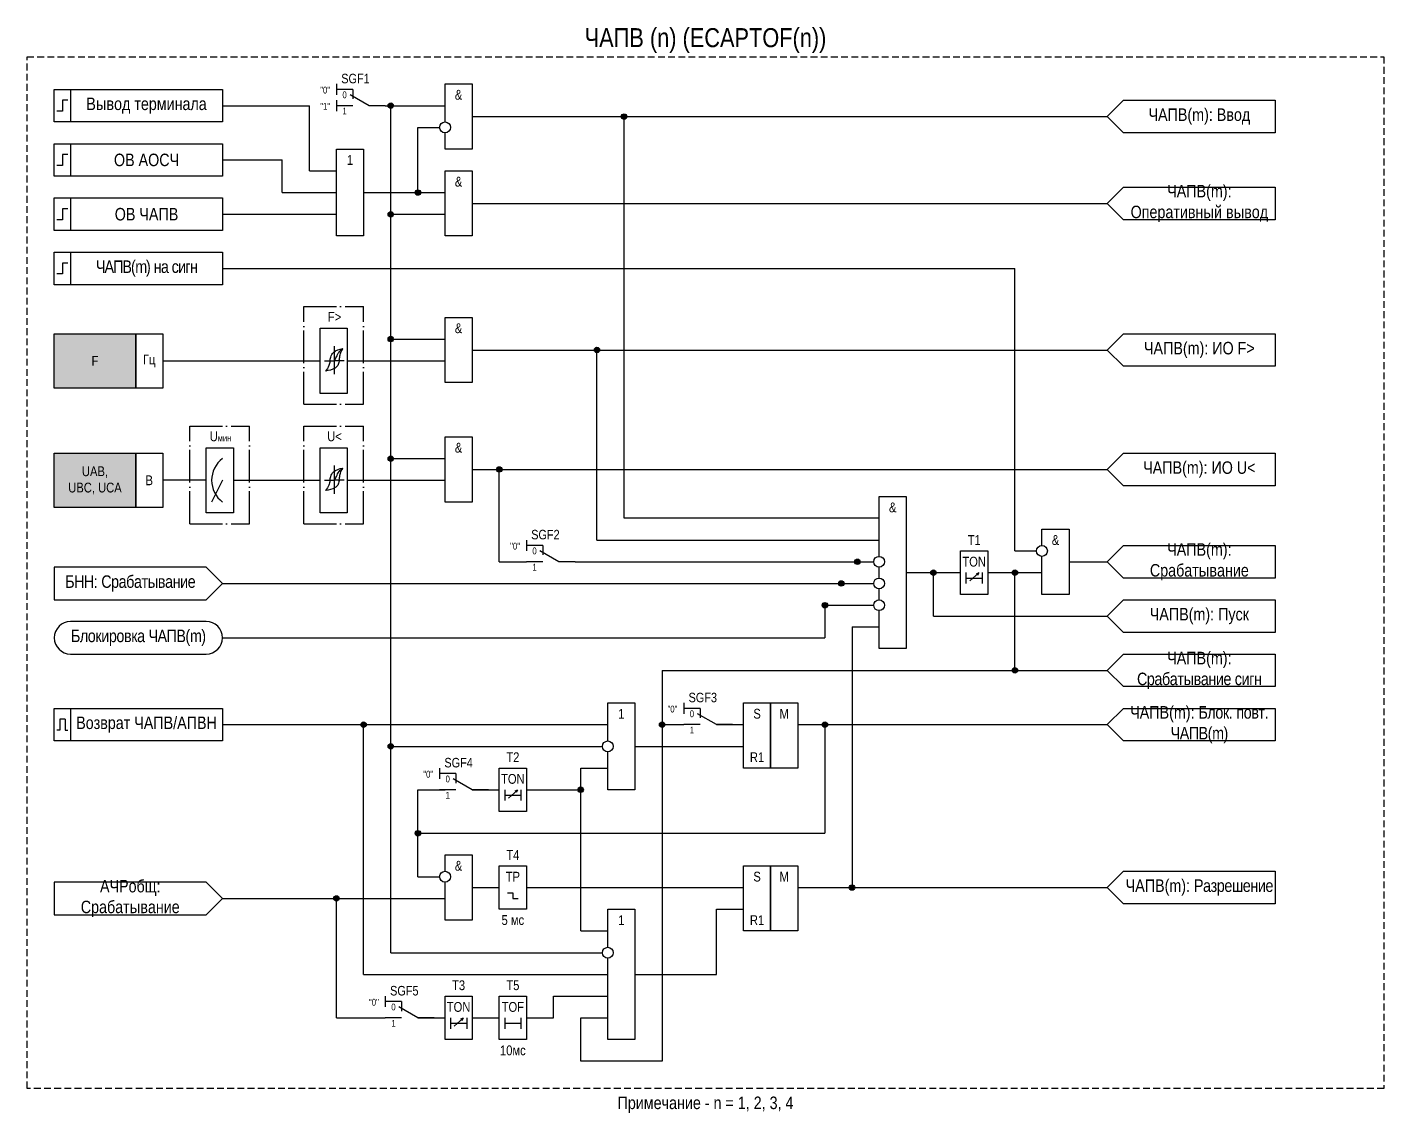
# Model space of a CAD drawing. Header units: millimetres. Extents: x -1311 to 1381, y -299 to 1200.
# Drawn here: x 1131 to 1381, y 80.5 to 280.5 of the extents above; entities that cross this region are included whole.
import ezdxf
from ezdxf.enums import TextEntityAlignment as Align

# ---------------------------------------------------------------- set-up
doc = ezdxf.new("R2010")
doc.units = ezdxf.units.MM
doc.linetypes.add('ACAD_ISO04W100', pattern=[30, 24, -3, 0, -3])
doc.linetypes.add('штриховая2', pattern=[0.375, 0.25, -0.125])
doc.layers.add('Основная', color=7, linetype='Continuous')
doc.styles.add('1.8_Gost_RD', font='ARIALN.TTF', dxfattribs={"height": 1.8})
doc.styles.add('2.5_Gost_RD', font='ARIALN.TTF', dxfattribs={"height": 2.5})
doc.styles.add('3.5_Gost_RD', font='ARIALN.TTF', dxfattribs={"height": 3.5})
doc.styles.add('Вывод', font='ARIALN.TTF', dxfattribs={"height": 2.5})
doc.styles.add('Компонент', font='ARIALN.TTF', dxfattribs={"height": 3.5})

# ---------------------------------------------------------------- blocks, each defined once
blk = doc.blocks.new('*U898')
at = {"layer": 'Основная', "linetype": 'ACAD_ISO04W100', "ltscale": 0.25}
for p, q in [((0, 0), (11, 0)), ((0, -18), (0, 0)), ((11, -18), (11, 0)), ((0, -18), (11, -18))]:
    blk.add_line(p, q, dxfattribs=at)
at = {"layer": 'Основная', "style": 'Компонент'}
blk.add_attdef('ОУ', text='', height=3.5, dxfattribs=at).set_placement((11, 0), align=Align.MIDDLE_CENTER)
blk = doc.blocks.new('*U958')
at = {"layer": 'Основная', "ltscale": 0.35}
blk.add_line((6, 6), (6, 2.5), dxfattribs=at)
at = {"layer": 'Основная', "color": 0}
blk.add_line((0, 0), (7, 4), dxfattribs=at)
blk = doc.blocks.new('*U1018')
at = {"layer": 'Основная', "color": 0}
for p, q in [((-3, 6), (-9, 6)), ((-3, 0), (-9, 0)), ((9, 0), (3, 0))]:
    blk.add_line(p, q, dxfattribs=at)
at = {"layer": 'Основная', "ltscale": 0.25, "xscale": -1}
blk.add_blockref('*U958', (3, 0), dxfattribs=at)
at = {"layer": 'Основная'}
for tag, height, style, p in [('ОУ', 3.5, 'Компонент', (-2, 10)), ('В1', 2.5, 'Вывод', (-13, 6)), ('В2', 2.5, 'Вывод', (-6, 4)), ('В3', 2.5, 'Вывод', (-6, -2))]:
    blk.add_attdef(tag, text='', height=height, dxfattribs=dict(at, style=style)).set_placement(p, align=Align.MIDDLE_CENTER)
blk = doc.blocks.new('Точка')
at = {"ltscale": 100}
h = blk.add_hatch(color=256, dxfattribs=at)
h.dxf.hatch_style = 1
edge = h.paths.add_edge_path()
edge.add_arc((0, 0), 0.5, 0, 360)
blk.add_circle((0, 0), 0.5, dxfattribs=at)
blk = doc.blocks.new('*U993')
at = {"layer": 'Основная', "linetype": 'ACAD_ISO04W100', "ltscale": 0.25}
for p, q in [((0, 0), (11, 0)), ((0, -18), (0, 0)), ((11, -18), (11, 0)), ((0, -18), (11, -18))]:
    blk.add_line(p, q, dxfattribs=at)
at = {"layer": 'Основная', "style": 'Компонент'}
blk.add_attdef('ОУ', text='', height=3.5, dxfattribs=at).set_placement((11, 0), align=Align.MIDDLE_CENTER)

msp = doc.modelspace()

# ---------------------------------------------------------------- hatches: boundary and pattern name
at = {"ltscale": 100, "true_color": 0xf7941d}
h = msp.add_hatch(color=30, dxfattribs=at)
h.dxf.hatch_style = 1
h.paths.add_polyline_path([(1136, 224), (1151, 224), (1151, 214), (1136, 214)])
h = msp.add_hatch(color=30, dxfattribs=at)
h.dxf.hatch_style = 1
h.paths.add_polyline_path([(1136, 202), (1151, 202), (1151, 192), (1136, 192)])

# ---------------------------------------------------------------- linework, layer by layer
at = {"ltscale": 100}
for p, q in [((1304.7, 178.46), (1306.37, 179.95)), ((1306.37, 179.95), (1305.85, 179.73)), ((1306.37, 179.95), (1306.11, 179.48)), ((1138, 153), (1138, 151)), ((1138, 151), (1138.5, 151)), ((1193, 106), (1193, 152)), ((1278, 152), (1278, 132)), ((1233, 140), (1233, 144)), ((1203, 124), (1203, 140)), ((1233, 114), (1233, 140)), ((1219.7, 138.46), (1221.37, 139.95)), ((1221.37, 139.95), (1220.85, 139.73)), ((1221.37, 139.95), (1221.11, 139.48)), ((1188, 98), (1188, 120)), ((1220.5, 120), (1221.5, 120)), ((1258, 106), (1258, 118)), ((1198, 110), (1233, 110)), ((1228, 98), (1228, 102)), ((1209.7, 96.46), (1211.37, 97.95)), ((1211.37, 97.95), (1210.85, 97.73)), ((1211.37, 97.95), (1211.11, 97.48)), ((1233, 90), (1233, 98)), ((1248, 90), (1233, 90))]:
    msp.add_line(p, q, dxfattribs=at)
for points in [[(1136, 224), (1151, 224), (1151, 214), (1136, 214)], [(1151, 224), (1156, 224), (1156, 214), (1151, 214)], [(1136, 202), (1151, 202), (1151, 192), (1136, 192)], [(1151, 202), (1156, 202), (1156, 192), (1151, 192)], [(1303, 184), (1308, 184), (1308, 176), (1303, 176)], [(1263, 156), (1268, 156), (1268, 144), (1263, 144)], [(1268, 156), (1273, 156), (1273, 144), (1268, 144)], [(1218, 144), (1223, 144), (1223, 136), (1218, 136)], [(1218, 126), (1223, 126), (1223, 118), (1218, 118)], [(1263, 126), (1268, 126), (1268, 114), (1263, 114)], [(1268, 126), (1273, 126), (1273, 114), (1268, 114)], [(1208, 102), (1213, 102), (1213, 94), (1208, 94)], [(1218, 102), (1223, 102), (1223, 94), (1218, 94)]]:
    msp.add_lwpolyline(points, close=True, dxfattribs=at)
for points in [[(1304, 180), (1304, 178)], [(1307, 180), (1307, 178)], [(1304, 179), (1307, 179)], [(1219, 140), (1219, 138)], [(1222, 140), (1222, 138)], [(1219, 139), (1222, 139)], [(1219.5, 121), (1220.5, 121)], [(1220.5, 121), (1220.5, 120)], [(1209, 98), (1209, 96)], [(1212, 98), (1212, 96)], [(1219, 98), (1219, 96)], [(1222, 98), (1222, 96)], [(1209, 97), (1212, 97)], [(1219, 97), (1222, 97)]]:
    msp.add_lwpolyline(points, dxfattribs=at)
msp.add_lwpolyline([(1139, 165), (1164, 165, 1), (1164, 171), (1139, 171, 1)], format="xyb", close=True, dxfattribs=at)
at = {"layer": 'Основная', "ltscale": 100}
for p, q in [((1188, 270), (1188, 268)), ((1183, 254), (1183, 266)), ((1188, 267), (1188, 265)), ((1198, 110), (1198, 266)), ((1241, 190), (1241, 264)), ((1178, 250), (1178, 256)), ((1313, 184), (1313, 236)), ((1185, 223.5), (1185, 225)), ((1185, 225), (1190, 225)), ((1190, 225), (1190, 219)), ((1185, 216), (1185, 224)), ((1236, 186), (1236, 221)), ((1190, 219), (1208, 219)), ((1190, 219), (1190, 213)), ((1185, 213), (1185, 216)), ((1190, 213), (1185, 213)), ((1164, 201.5), (1164, 203)), ((1164, 203), (1169, 203)), ((1169, 203), (1169, 197)), ((1185, 201.5), (1185, 203)), ((1185, 203), (1190, 203)), ((1190, 203), (1190, 197)), ((1164, 194), (1164, 202)), ((1185, 194), (1185, 202)), ((1213, 199), (1223, 199)), ((1218, 182), (1218, 199)), ((1164, 197), (1156, 197)), ((1169, 197), (1169, 191)), ((1190, 197), (1208, 197)), ((1190, 197), (1190, 191)), ((1164, 191), (1164, 194)), ((1185, 191), (1185, 194)), ((1169, 191), (1164, 191)), ((1190, 191), (1185, 191)), ((1288, 190), (1241, 190)), ((1223, 186), (1223, 184)), ((1236, 186), (1288, 186)), ((1298, 172), (1298, 180)), ((1313, 162), (1313, 180)), ((1167, 178), (1287, 178)), ((1278, 174), (1278, 168)), ((1283, 170), (1283, 122)), ((1167, 168), (1278, 168)), ((1248, 162), (1248, 90)), ((1252, 156), (1252, 154)), ((1273, 152), (1330, 152)), ((1198, 148), (1237, 148)), ((1243, 148), (1263, 148)), ((1207, 144), (1207, 142)), ((1203, 140), (1208, 140)), ((1203, 132), (1278, 132)), ((1167, 120), (1208, 120)), ((1223, 122), (1263, 122)), ((1273, 122), (1330, 122)), ((1258, 118), (1263, 118)), ((1243, 106), (1258, 106)), ((1197, 102), (1197, 100)), ((1188, 98), (1197, 98))]:
    msp.add_line(p, q, dxfattribs=at)
at = {"layer": 'Основная'}
for p, q in [((1187.6, 221.72), (1187.6, 216.52)), ((1187.6, 199.72), (1187.6, 194.52))]:
    msp.add_line(p, q, dxfattribs=at)
at = {"layer": 'Основная', "color": 7, "ltscale": 100}
for p, q in [((1156, 219), (1185, 219)), ((1185.79, 219), (1187.6, 219)), ((1189.42, 219), (1187.6, 219)), ((1167, 197), (1165, 193)), ((1169, 197), (1185, 197)), ((1185.79, 197), (1187.6, 197)), ((1189.42, 197), (1187.6, 197))]:
    msp.add_line(p, q, dxfattribs=at)
at = {"layer": 'Основная', "linetype": 'штриховая2', "ltscale": 5}
msp.add_lwpolyline([(1131, 275), (1381, 275), (1381, 85), (1131, 85)], close=True, dxfattribs=at)
at = {"layer": 'Основная', "ltscale": 100}
for points in [[(1208, 263), (1208, 270), (1213, 270), (1213, 258), (1208, 258), (1208, 261)], [(1167, 266), (1183, 266)], [(1197, 266), (1208, 266)], [(1213, 264), (1330, 264)], [(1193, 250), (1203, 250), (1203, 262), (1207, 262)], [(1167, 256), (1178, 256)], [(1183, 254), (1188, 254)], [(1178, 250), (1188, 250)], [(1193, 250), (1208, 250)], [(1193, 250), (1198, 250)], [(1193, 250), (1198, 250), (1198, 250), (1198, 250)], [(1213, 248), (1213, 248), (1213, 248), (1330, 248)], [(1167, 246), (1188, 246)], [(1198, 246), (1208, 246)], [(1167, 236), (1313, 236)], [(1198, 223), (1208, 223)], [(1213, 221), (1330, 221)], [(1198, 201), (1208, 201)], [(1218, 199), (1330, 199)], [(1288, 183), (1288, 194), (1293, 194), (1293, 166), (1288, 166), (1288, 173)], [(1318, 185), (1318, 188), (1323, 188), (1323, 176), (1318, 176), (1318, 183)], [(1313, 184), (1317, 184)], [(1167, 178), (1164, 181), (1136, 181), (1136, 175), (1164, 175), (1167, 178)], [(1218, 182), (1223, 182)], [(1232, 182), (1287, 182)], [(1288, 179), (1288, 181)], [(1293, 180), (1303, 180)], [(1293, 180), (1303, 180), (1303, 180), (1303, 180)], [(1308, 180), (1318, 180)], [(1323, 182), (1330, 182)], [(1288, 175), (1288, 177)], [(1278, 174), (1287, 174)], [(1283, 170), (1288, 170)], [(1298, 172), (1330, 172)], [(1248, 162), (1330, 162)], [(1238, 149), (1238, 156), (1243, 156), (1243, 140), (1238, 140), (1238, 147)], [(1167, 152), (1238, 152)], [(1248, 152), (1252, 152)], [(1258, 152), (1263, 152)], [(1233, 144), (1238, 144)], [(1203, 140), (1207, 140)], [(1213, 140), (1218, 140)], [(1223, 140), (1233, 140)], [(1208, 125), (1208, 128), (1213, 128), (1213, 116), (1208, 116), (1208, 123)], [(1167, 120), (1164, 123), (1136, 123), (1136, 117), (1164, 117), (1167, 120)], [(1203, 124), (1207, 124)], [(1213, 122), (1218, 122)], [(1238, 111), (1238, 118)], [(1238, 115), (1238, 118), (1243, 118), (1243, 94), (1238, 94), (1238, 102)], [(1233, 114), (1238, 114)], [(1233, 110), (1237, 110)], [(1238, 102), (1238, 109)], [(1193, 106), (1238, 106)], [(1228, 102), (1233, 102)], [(1233, 102), (1238, 102)], [(1203, 98), (1208, 98)], [(1213, 98), (1218, 98)], [(1223, 98), (1228, 98)], [(1233, 98), (1238, 98)]]:
    msp.add_lwpolyline(points, dxfattribs=at)
for points in [[(1136, 269), (1139, 269), (1139, 263), (1136, 263)], [(1136, 269), (1167, 269), (1167, 263), (1136, 263)], [(1361, 267), (1361, 261), (1333, 261), (1330, 264), (1333, 267)], [(1136, 259), (1139, 259), (1139, 253), (1136, 253)], [(1136, 259), (1167, 259), (1167, 253), (1136, 253)], [(1188, 258), (1193, 258), (1193, 242), (1188, 242)], [(1208, 254), (1213, 254), (1213, 242), (1208, 242)], [(1361, 251), (1361, 245), (1333, 245), (1330, 248), (1333, 251)], [(1136, 249), (1139, 249), (1139, 243), (1136, 243)], [(1136, 249), (1167, 249), (1167, 243), (1136, 243)], [(1136, 239), (1139, 239), (1139, 233), (1136, 233)], [(1136, 239), (1167, 239), (1167, 233), (1136, 233)], [(1208, 227), (1213, 227), (1213, 215), (1208, 215)], [(1361, 224), (1361, 218), (1333, 218), (1330, 221), (1333, 224)], [(1208, 205), (1213, 205), (1213, 193), (1208, 193)], [(1361, 202), (1361, 196), (1333, 196), (1330, 199), (1333, 202)], [(1361, 185), (1361, 179), (1333, 179), (1330, 182), (1333, 185)], [(1361, 175), (1361, 169), (1333, 169), (1330, 172), (1333, 175)], [(1361, 165), (1361, 159), (1333, 159), (1330, 162), (1333, 165)], [(1136, 155), (1139, 155), (1139, 149), (1136, 149)], [(1136, 155), (1167, 155), (1167, 149), (1136, 149)], [(1361, 155), (1361, 149), (1333, 149), (1330, 152), (1333, 155)], [(1361, 125), (1361, 119), (1333, 119), (1330, 122), (1333, 125)]]:
    msp.add_lwpolyline(points, close=True, dxfattribs=at)
at = {"layer": 'Основная', "lineweight": 30, "ltscale": 100}
for points in [[(1138.5, 267), (1137.5, 267), (1137.5, 265), (1136.5, 265)], [(1138.5, 257), (1137.5, 257), (1137.5, 255), (1136.5, 255)], [(1138.5, 247), (1137.5, 247), (1137.5, 245), (1136.5, 245)], [(1138.5, 237), (1137.5, 237), (1137.5, 235), (1136.5, 235)], [(1138, 153), (1137, 153), (1137, 151), (1136.5, 151)]]:
    msp.add_lwpolyline(points, dxfattribs=at)
at = {"layer": 'Основная'}
for centre in [(1208, 262), (1318, 184), (1288, 182), (1288, 178), (1288, 174), (1238, 148), (1208, 124), (1238, 110)]:
    msp.add_circle(centre, 1, dxfattribs=at)
at = {"layer": 'Основная', "color": 7, "ltscale": 100}
msp.add_arc((1170, 197), 5, 126.8699, 233.1301, dxfattribs=at)
at = {"layer": 'Основная'}
for points in [[(1186.8, 218.92), (1186.95, 219.71), (1187.44, 220.54), (1189.2, 221.26)], [(1187.6, 219), (1188, 219.72), (1188.47, 220.6), (1189.2, 221.26)], [(1188.48, 218.92), (1188.6, 219.71), (1188.81, 220.54), (1189.2, 221.26)], [(1186.8, 218.92), (1186.6, 218.13), (1186, 217.12)], [(1188.48, 218.92), (1188.25, 218.13), (1187.76, 217.67), (1186, 217.12)], [(1186.8, 196.92), (1186.95, 197.71), (1187.44, 198.54), (1189.2, 199.26)], [(1187.6, 197), (1188, 197.72), (1188.47, 198.6), (1189.2, 199.26)], [(1188.48, 196.92), (1188.6, 197.71), (1188.81, 198.54), (1189.2, 199.26)], [(1186.8, 196.92), (1186.6, 196.13), (1186, 195.12)], [(1188.48, 196.92), (1188.25, 196.13), (1187.76, 195.67), (1186, 195.12)]]:
    msp.add_spline(points, degree=3, dxfattribs=at)

# ---------------------------------------------------------------- block references
at = {"layer": 'Основная', "ltscale": 0.25}
ref = msp.add_blockref('*U1018', (1192.5, 266), dxfattribs=dict(at, xscale=0.5, yscale=0.5, zscale=0.5))
ref.add_attrib('ОУ', 'SGF1', dxfattribs={"height": 1.75, "style": 'Компонент'}).set_placement((1191.5, 271), align=Align.MIDDLE_CENTER)
ref.add_attrib('В2', '0', dxfattribs={"height": 1.25, "style": 'Вывод'}).set_placement((1189.5, 268), align=Align.MIDDLE_CENTER)
ref.add_attrib('В3', '1', dxfattribs={"height": 1.25, "style": 'Вывод'}).set_placement((1189.5, 265), align=Align.MIDDLE_CENTER)
at = {"layer": 'Основная', "ltscale": 100}
for p in [(1198, 266), (1241, 264), (1203, 250), (1198, 246), (1198, 223), (1236, 221), (1198, 201), (1218, 199), (1284, 182), (1298, 180), (1313, 180), (1281, 178), (1278, 174), (1313, 162), (1193, 152), (1248, 152), (1278, 152), (1198, 148), (1233, 140), (1203, 132), (1283, 122), (1188, 120)]:
    msp.add_blockref('Точка', p, dxfattribs=at)
at = {"layer": 'Основная', "ltscale": 0.25}
for name, p in [('*U898', (1182, 229)), ('*U993', (1161, 207)), ('*U898', (1182, 207))]:
    msp.add_blockref(name, p, dxfattribs=at)
ref = msp.add_blockref('*U1018', (1227.5, 182), dxfattribs=dict(at, xscale=0.5, yscale=0.5, zscale=0.5))
ref.add_attrib('ОУ', 'SGF2', dxfattribs={"height": 1.75, "style": 'Компонент'}).set_placement((1226.5, 187), align=Align.MIDDLE_CENTER)
ref.add_attrib('В2', '0', dxfattribs={"height": 1.25, "style": 'Вывод'}).set_placement((1224.5, 184), align=Align.MIDDLE_CENTER)
ref.add_attrib('В3', '1', dxfattribs={"height": 1.25, "style": 'Вывод'}).set_placement((1224.5, 181), align=Align.MIDDLE_CENTER)
ref = msp.add_blockref('*U1018', (1256.5, 152), dxfattribs=dict(at, xscale=0.5, yscale=0.5, zscale=0.5))
ref.add_attrib('ОУ', 'SGF3', dxfattribs={"height": 1.75, "style": 'Компонент'}).set_placement((1255.5, 157), align=Align.MIDDLE_CENTER)
ref.add_attrib('В2', '0', dxfattribs={"height": 1.25, "style": 'Вывод'}).set_placement((1253.5, 154), align=Align.MIDDLE_CENTER)
ref.add_attrib('В3', '1', dxfattribs={"height": 1.25, "style": 'Вывод'}).set_placement((1253.5, 151), align=Align.MIDDLE_CENTER)
ref = msp.add_blockref('*U1018', (1211.5, 140), dxfattribs=dict(at, xscale=0.5, yscale=0.5, zscale=0.5))
ref.add_attrib('ОУ', 'SGF4', dxfattribs={"height": 1.75, "style": 'Компонент'}).set_placement((1210.5, 145), align=Align.MIDDLE_CENTER)
ref.add_attrib('В2', '0', dxfattribs={"height": 1.25, "style": 'Вывод'}).set_placement((1208.5, 142), align=Align.MIDDLE_CENTER)
ref.add_attrib('В3', '1', dxfattribs={"height": 1.25, "style": 'Вывод'}).set_placement((1208.5, 139), align=Align.MIDDLE_CENTER)
ref = msp.add_blockref('*U1018', (1201.5, 98), dxfattribs=dict(at, xscale=0.5, yscale=0.5, zscale=0.5))
ref.add_attrib('ОУ', 'SGF5', dxfattribs={"height": 1.75, "style": 'Компонент'}).set_placement((1200.5, 103), align=Align.MIDDLE_CENTER)
ref.add_attrib('В2', '0', dxfattribs={"height": 1.25, "style": 'Вывод'}).set_placement((1198.5, 100), align=Align.MIDDLE_CENTER)
ref.add_attrib('В3', '1', dxfattribs={"height": 1.25, "style": 'Вывод'}).set_placement((1198.5, 97), align=Align.MIDDLE_CENTER)

# ---------------------------------------------------------------- texts
at = {"color": 30, "ltscale": 100, "insert": (1256, 278), "char_height": 3.5, "width": 250, "attachment_point": 5, "style": '3.5_Gost_RD'}
msp.add_mtext('ЧАПВ (n) (ECAPTOF(n))', dxfattribs=at)
at = {"ltscale": 100, "char_height": 1.8, "attachment_point": 5}
for s, insert, width, style in [('Гц', (1153.5, 219), 5, '1.8_Gost_RD'), ('F', (1143.5, 219), 15, '1.8_Gost_RD'), ('UAB,\\PUBC, UCA', (1143.5, 197), 15, '1.8_Gost_RD'), ('В ', (1153.5, 197), 5, '1.8_Gost_RD'), ('T1', (1305.5, 186), 5, '2.5_Gost_RD'), ('TON', (1305.5, 182), 5, '2.5_Gost_RD'), ('S', (1265.5, 154), 5, '2.5_Gost_RD'), ('М', (1270.5, 154), 5, '2.5_Gost_RD'), ('T2', (1220.5, 146), 5, '2.5_Gost_RD'), ('R1', (1265.5, 146), 5, '2.5_Gost_RD'), ('TON', (1220.5, 142), 5, '2.5_Gost_RD'), ('T4 ', (1220.5, 128), 5, '2.5_Gost_RD'), ('TP', (1220.5, 124), 5, '2.5_Gost_RD'), ('S', (1265.5, 124), 5, '2.5_Gost_RD'), ('М', (1270.5, 124), 5, '2.5_Gost_RD'), ('5 мс', (1220.5, 116), 5, '2.5_Gost_RD'), ('R1', (1265.5, 116), 5, '2.5_Gost_RD'), ('T3 ', (1210.5, 104), 5, '2.5_Gost_RD'), ('T5', (1220.5, 104), 5, '2.5_Gost_RD'), ('TON', (1210.5, 100), 5, '2.5_Gost_RD'), ('TOF', (1220.5, 100), 5, '2.5_Gost_RD'), ('10мс', (1220.5, 92), 5, '2.5_Gost_RD')]:
    msp.add_mtext(s, dxfattribs=dict(at, insert=insert, width=width, style=style))
at = {"layer": 'Основная', "ltscale": 100, "char_height": 1.25, "attachment_point": 1, "style": '3.5_Gost_RD'}
for s, insert in [('"0"', (1185, 269.5)), ('"1"', (1185, 266.5)), ('"0"', (1220, 185.5)), ('"0"', (1249, 155.5)), ('"0"', (1204, 143.5)), ('"0"', (1194, 101.5))]:
    msp.add_mtext_dynamic_manual_height_columns(s, width=2, gutter_width=17.5, heights=[0], dxfattribs=dict(at, insert=insert))
at = {"layer": 'Основная', "ltscale": 100, "attachment_point": 5, "style": '2.5_Gost_RD'}
for s, insert, char_height, width in [('&', (1210.5, 268), 1.8, 5), ('ЧАПВ(m): Ввод', (1347, 264), 2.3, 28), ('1', (1190.5, 256), 1.8, 5), ('&', (1210.5, 252), 1.8, 5), ('&', (1210.5, 225), 1.8, 5), ('&', (1210.5, 203), 1.8, 5), ('&', (1290.5, 192), 1.8, 5), ('&', (1320.5, 186), 1.8, 5), ('{\\T0.95;БНН: Срабатывание}', (1150, 178), 2.3, 28), ('{\\T0.95;Блокировка ЧАПВ(m)}', (1151.5, 168), 2.3, 25), ('Возврат ЧАПВ/АПВН', (1153, 152), 2.3, 28), ('1', (1240.5, 154), 1.8, 5), ('&', (1210.5, 126), 1.8, 5), ('АЧРобщ: Срабатывание', (1150, 120), 2.3, 28), ('1', (1240.5, 116), 1.8, 5), ('Примечание - n = 1, 2, 3, 4', (1256, 82), 2.3, 250)]:
    msp.add_mtext(s, dxfattribs=dict(at, insert=insert, char_height=char_height, width=width))
at = {"layer": 'Основная', "color": 0, "ltscale": 100, "char_height": 2.3, "width": 28, "attachment_point": 5, "style": '2.5_Gost_RD'}
for s, insert in [('{\\C256;Вывод терминала}', (1153, 266)), ('{\\C256;ОВ АОСЧ}', (1153, 256)), ('{\\C256;ЧАПВ(m): Оперативный вывод}', (1347, 248)), ('{\\C256;ОВ ЧАПВ}', (1153, 246)), ('{\\C256;ЧАПВ(m): ИО F>}', (1347, 221)), ('{\\C256;ЧАПВ(m): ИО U<}', (1347, 199)), ('{\\C256;ЧАПВ(m): Срабатывание}', (1347, 182)), ('{\\C256;ЧАПВ(m): Пуск}', (1347, 172)), ('{\\C256;ЧАПВ(m): \\T0.95;Срабатывание сигн}', (1347, 162)), ('{\\C256;ЧАПВ(m): \\T0.95;Блок. повт. ЧАПВ(m)}', (1347, 152)), ('{\\C256;ЧАПВ(m): \\T0.95;Разрешение}', (1347, 122))]:
    msp.add_mtext(s, dxfattribs=dict(at, insert=insert))
at = {"layer": 'Основная', "color": 3, "ltscale": 100, "insert": (1153, 236), "char_height": 2.3, "width": 28, "attachment_point": 5, "style": '2.5_Gost_RD'}
msp.add_mtext('{\\T0.9;\\C256;ЧАПВ(m) на сигн}', dxfattribs=at)
at = {"layer": 'Основная', "color": 7, "ltscale": 100, "char_height": 1.8, "attachment_point": 1, "style": '1.8_Gost_RD'}
for s, insert in [('\\pi1.41276;F>', (1185, 228)), ('\\pi0.64454;U{\\H0.66667x;мин}', (1164, 206)), ('\\pi1.2912;U<', (1185, 206))]:
    msp.add_mtext_dynamic_manual_height_columns(s, width=5, gutter_width=17.5, heights=[0], dxfattribs=dict(at, insert=insert))

doc.saveas('drawing.dxf')
